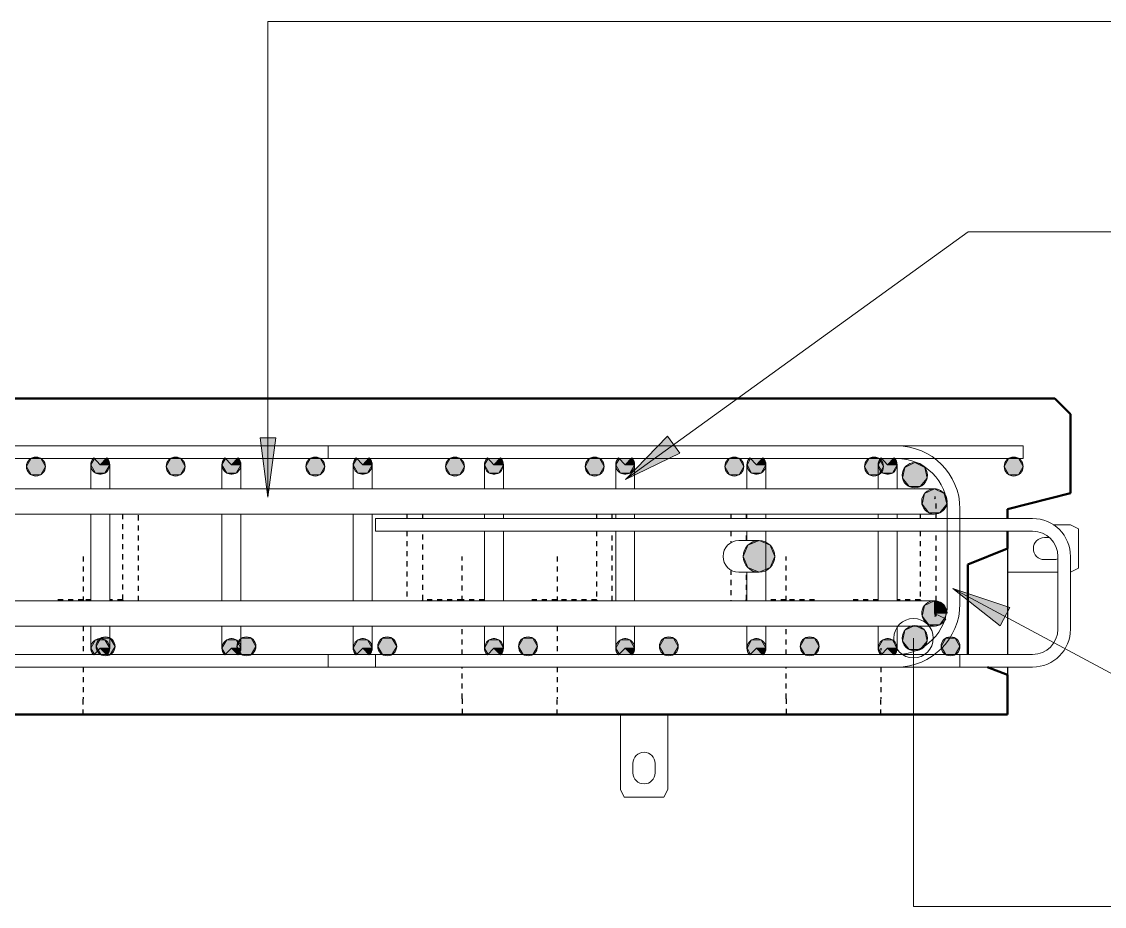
# Model space of a CAD drawing. Header units: millimetres. Extents: x -22025 to -1429, y -2879 to 29261.
# Drawn here: x -9381 to -8695, y 2390 to 2950 of the extents above; entities that cross this region are included whole.
import ezdxf

# ---------------------------------------------------------------- set-up
doc = ezdxf.new("R2010")
doc.units = ezdxf.units.MM
doc.linetypes.add('Dash', pattern=[6.36, 3.18, -3.18])
for name, color, linetype, lineweight in [('A-GENM', 13, 'Continuous', 18), ('A-WALL', 113, 'Continuous', 25), ('A-WALL-HDLN', 110, 'Dash', 25), ('S-RBAR', 171, 'Continuous', 18), ('S-RBAR-IDEN', 171, 'Continuous', 9)]:
    doc.layers.add(name, color=color, linetype=linetype, lineweight=lineweight)

# ---------------------------------------------------------------- blocks, each defined once
blk = doc.blocks.new('RR spread anchor face based - RR-SA-1_4-160-2134593-Elevation Top Copy 3')
at = {"layer": 'A-GENM'}
for p, q in [((-19219.57, 2511.2), (-19219.57, 2463.78)), ((-19189.57, 2463.78), (-19189.57, 2511.2)), ((-19211.57, 2474.28), (-19211.57, 2480.28)), ((-19197.57, 2480.28), (-19197.57, 2474.28)), ((-19219.57, 2463.78), (-19217.07, 2458.78)), ((-19192.07, 2458.78), (-19189.57, 2463.78)), ((-19217.07, 2458.78), (-19192.07, 2458.78))]:
    blk.add_line(p, q, dxfattribs=at)
for centre, start, end in [((-19204.57, 2480.28), 0, 180), ((-19204.57, 2474.28), 180, 0)]:
    blk.add_arc(centre, 7, start, end, dxfattribs=at)
blk = doc.blocks.new('RR spread anchor face based - RR-SA-2_5-200-1726821-Elevation Top Copy 3')
at = {"layer": 'A-GENM'}
for p, q in [((-18934.57, 2631.2), (-18945.55, 2631.2)), ((-18929.57, 2628.7), (-18934.57, 2631.2)), ((-18929.57, 2603.7), (-18929.57, 2628.7)), ((-18951.07, 2623.2), (-18948.15, 2623.2)), ((-18945.07, 2609.2), (-18951.07, 2609.2)), ((-18974.57, 2601.2), (-18942.57, 2601.2)), ((-18934.57, 2601.2), (-18929.57, 2603.7))]:
    blk.add_line(p, q, dxfattribs=at)
for centre, start, end in [((-18951.07, 2616.2), 90, 270), ((-18945.07, 2616.2), 270, 291.11515)]:
    blk.add_arc(centre, 7, start, end, dxfattribs=at)

msp = doc.modelspace()

# ---------------------------------------------------------------- hatches: boundary and pattern name
at = {"layer": 'S-RBAR'}
h = msp.add_hatch(color=256, dxfattribs=at)
edge = h.paths.add_edge_path()
edge.add_arc((-9371.48, 2668.1), 6, 0, 360)
h = msp.add_hatch(color=256, dxfattribs=at)
edge = h.paths.add_edge_path()
edge.add_arc((-9330.78, 2669.2), 6, 133.81198, 360)
edge.add_line((-9324.78, 2669.2), (-9330.78, 2669.2))
edge.add_line((-9330.78, 2669.2), (-9334.93, 2673.53))
h = msp.add_hatch(color=256, dxfattribs=at)
edge = h.paths.add_edge_path()
edge.add_arc((-9330.78, 2669.2), 6, 0, 46.18802)
edge.add_line((-9326.62, 2673.53), (-9330.78, 2669.2))
edge.add_line((-9330.78, 2669.2), (-9324.78, 2669.2))
h = msp.add_hatch(color=256, dxfattribs=at)
edge = h.paths.add_edge_path()
edge.add_arc((-9283.05, 2668.1), 6, 0, 360)
h = msp.add_hatch(color=256, dxfattribs=at)
edge = h.paths.add_edge_path()
edge.add_arc((-9247.69, 2669.2), 6, 133.81198, 360)
edge.add_line((-9241.69, 2669.2), (-9247.69, 2669.2))
edge.add_line((-9247.69, 2669.2), (-9251.85, 2673.53))
h = msp.add_hatch(color=256, dxfattribs=at)
edge = h.paths.add_edge_path()
edge.add_arc((-9247.69, 2669.2), 6, 0, 46.18802)
edge.add_line((-9243.54, 2673.53), (-9247.69, 2669.2))
edge.add_line((-9247.69, 2669.2), (-9241.69, 2669.2))
h = msp.add_hatch(color=256, dxfattribs=at)
edge = h.paths.add_edge_path()
edge.add_arc((-9194.62, 2668.1), 6, 0, 360)
h = msp.add_hatch(color=256, dxfattribs=at)
edge = h.paths.add_edge_path()
edge.add_arc((-9164.61, 2669.2), 6, 133.81198, 360)
edge.add_line((-9158.61, 2669.2), (-9164.61, 2669.2))
edge.add_line((-9164.61, 2669.2), (-9168.76, 2673.53))
h = msp.add_hatch(color=256, dxfattribs=at)
edge = h.paths.add_edge_path()
edge.add_arc((-9164.61, 2669.2), 6, 0, 46.18802)
edge.add_line((-9160.45, 2673.53), (-9164.61, 2669.2))
edge.add_line((-9164.61, 2669.2), (-9158.61, 2669.2))
h = msp.add_hatch(color=256, dxfattribs=at)
edge = h.paths.add_edge_path()
edge.add_arc((-9106.2, 2668.1), 6, 0, 360)
h = msp.add_hatch(color=256, dxfattribs=at)
edge = h.paths.add_edge_path()
edge.add_arc((-9081.52, 2669.2), 6, 133.81198, 360)
edge.add_line((-9075.52, 2669.2), (-9081.52, 2669.2))
edge.add_line((-9081.52, 2669.2), (-9085.67, 2673.53))
h = msp.add_hatch(color=256, dxfattribs=at)
edge = h.paths.add_edge_path()
edge.add_arc((-9081.52, 2669.2), 6, 0, 46.18802)
edge.add_line((-9077.37, 2673.53), (-9081.52, 2669.2))
edge.add_line((-9081.52, 2669.2), (-9075.52, 2669.2))
h = msp.add_hatch(color=256, dxfattribs=at)
edge = h.paths.add_edge_path()
edge.add_arc((-9017.77, 2668.1), 6, 0, 360)
h = msp.add_hatch(color=256, dxfattribs=at)
edge = h.paths.add_edge_path()
edge.add_arc((-8998.44, 2669.2), 6, 133.81198, 360)
edge.add_line((-8992.44, 2669.2), (-8998.44, 2669.2))
edge.add_line((-8998.44, 2669.2), (-9002.59, 2673.53))
h = msp.add_hatch(color=256, dxfattribs=at)
edge = h.paths.add_edge_path()
edge.add_arc((-8998.44, 2669.2), 6, 0, 46.18802)
edge.add_line((-8994.28, 2673.53), (-8998.44, 2669.2))
edge.add_line((-8998.44, 2669.2), (-8992.44, 2669.2))
h = msp.add_hatch(color=256, dxfattribs=at)
edge = h.paths.add_edge_path()
edge.add_arc((-8929.34, 2668.1), 6, 0, 360)
h = msp.add_hatch(color=256, dxfattribs=at)
edge = h.paths.add_edge_path()
edge.add_arc((-8915.35, 2669.2), 6, 133.81198, 360)
edge.add_line((-8909.35, 2669.2), (-8915.35, 2669.2))
edge.add_line((-8915.35, 2669.2), (-8919.5, 2673.53))
h = msp.add_hatch(color=256, dxfattribs=at)
edge = h.paths.add_edge_path()
edge.add_arc((-8915.35, 2669.2), 6, 0, 46.18802)
edge.add_line((-8911.2, 2673.53), (-8915.35, 2669.2))
edge.add_line((-8915.35, 2669.2), (-8909.35, 2669.2))
h = msp.add_hatch(color=256, dxfattribs=at)
edge = h.paths.add_edge_path()
edge.add_arc((-8840.91, 2668.1), 6, 0, 360)
h = msp.add_hatch(color=256, dxfattribs=at)
edge = h.paths.add_edge_path()
edge.add_arc((-8832.27, 2669.2), 6, 133.81198, 360)
edge.add_line((-8826.27, 2669.2), (-8832.27, 2669.2))
edge.add_line((-8832.27, 2669.2), (-8836.42, 2673.53))
h = msp.add_hatch(color=256, dxfattribs=at)
edge = h.paths.add_edge_path()
edge.add_arc((-8832.27, 2669.2), 6, 0, 46.18802)
edge.add_line((-8828.11, 2673.53), (-8832.27, 2669.2))
edge.add_line((-8832.27, 2669.2), (-8826.27, 2669.2))
h = msp.add_hatch(color=256, dxfattribs=at)
edge = h.paths.add_edge_path()
edge.add_arc((-8752.48, 2668.1), 6, 0, 360)
for points in [[(-9374.48, 2662.9), (-9368.48, 2662.9), (-9365.48, 2668.1), (-9368.48, 2673.29), (-9374.48, 2673.29), (-9377.48, 2668.1)], [(-9327.78, 2664), (-9324.78, 2669.2), (-9327.09, 2673.2), (-9334.47, 2673.2), (-9336.78, 2669.2), (-9333.78, 2664)], [(-9280.05, 2662.9), (-9277.05, 2668.1), (-9280.05, 2673.29), (-9286.05, 2673.29), (-9289.05, 2668.1), (-9286.05, 2662.9)], [(-9244.69, 2664), (-9241.69, 2669.2), (-9244, 2673.2), (-9251.38, 2673.2), (-9253.69, 2669.2), (-9250.69, 2664)], [(-9197.62, 2662.9), (-9191.62, 2662.9), (-9188.62, 2668.1), (-9191.62, 2673.29), (-9197.62, 2673.29), (-9200.62, 2668.1)], [(-9161.61, 2664), (-9158.61, 2669.2), (-9160.92, 2673.2), (-9168.3, 2673.2), (-9170.61, 2669.2), (-9167.61, 2664)], [(-9109.2, 2662.9), (-9103.2, 2662.9), (-9100.2, 2668.1), (-9103.2, 2673.29), (-9109.2, 2673.29), (-9112.2, 2668.1)], [(-9078.52, 2664), (-9075.52, 2669.2), (-9077.83, 2673.2), (-9085.21, 2673.2), (-9087.52, 2669.2), (-9084.52, 2664)], [(-9014.77, 2662.9), (-9011.77, 2668.1), (-9014.77, 2673.29), (-9020.77, 2673.29), (-9023.7, 2667.98), (-9020.77, 2662.9)], [(-8995.44, 2664), (-8992.44, 2669.2), (-8994.75, 2673.2), (-9002.13, 2673.2), (-9004.44, 2669.2), (-9001.44, 2664)], [(-8932.34, 2662.9), (-8926.34, 2662.9), (-8923.34, 2668.1), (-8926.34, 2673.29), (-8932.34, 2673.29), (-8935.34, 2668.1)], [(-8912.35, 2664), (-8909.35, 2669.2), (-8911.66, 2673.2), (-8919.04, 2673.2), (-8921.29, 2669.09), (-8918.35, 2664)], [(-8843.91, 2662.9), (-8837.91, 2662.9), (-8834.91, 2668.1), (-8837.91, 2673.29), (-8843.91, 2673.29), (-8846.91, 2668.1)], [(-8829.27, 2664), (-8826.27, 2669.2), (-8828.58, 2673.2), (-8835.96, 2673.2), (-8838.27, 2669.2), (-8835.27, 2664)], [(-8811.6, 2655.36), (-8807.27, 2660.79), (-8808.82, 2667.56), (-8815.07, 2670.57), (-8821.33, 2667.56), (-8822.87, 2660.79), (-8818.54, 2655.36)], [(-8755.48, 2662.9), (-8749.48, 2662.9), (-8746.48, 2668.1), (-8749.48, 2673.29), (-8755.48, 2673.29), (-8758.48, 2668.1)], [(-8799.21, 2638.78), (-8794.88, 2644.2), (-8796.43, 2650.97), (-8802.68, 2653.98), (-8808.94, 2650.97), (-8810.48, 2644.2), (-8806.15, 2638.78)], [(-8913.69, 2601.2), (-8906.62, 2604.13), (-8903.69, 2611.2), (-8906.62, 2618.27), (-8913.69, 2621.2), (-8920.76, 2618.27), (-8923.69, 2611.2), (-8920.76, 2604.13)], [(-8806.15, 2567.96), (-8799.21, 2567.96), (-8795.57, 2572.91), (-8795.28, 2575.14), (-8796.43, 2580.16), (-8802.68, 2583.17), (-8808.94, 2580.16), (-8810.48, 2573.39)], [(-8811.6, 2552.25), (-8807.27, 2557.68), (-8808.82, 2564.45), (-8815.07, 2567.46), (-8821.33, 2564.45), (-8822.87, 2557.68), (-8818.54, 2552.25)], [(-9327.09, 2549.2), (-9324.78, 2553.2), (-9327.78, 2558.39), (-9333.78, 2558.39), (-9336.78, 2553.2), (-9334.47, 2549.2), (-9330.94, 2549.2)], [(-9324.4, 2549.1), (-9321.4, 2554.3), (-9324.4, 2559.49), (-9330.4, 2559.49), (-9333.4, 2554.3), (-9330.4, 2549.1)], [(-9244, 2549.2), (-9241.69, 2553.2), (-9244.69, 2558.39), (-9250.69, 2558.39), (-9253.69, 2553.2), (-9251.38, 2549.2)], [(-9235.25, 2549.1), (-9232.25, 2554.3), (-9235.25, 2559.49), (-9241.25, 2559.49), (-9244.25, 2554.3), (-9241.25, 2549.1)], [(-9160.92, 2549.2), (-9158.61, 2553.2), (-9161.61, 2558.39), (-9167.61, 2558.39), (-9170.61, 2553.2), (-9168.3, 2549.2)], [(-9146.1, 2549.1), (-9143.1, 2554.3), (-9146.1, 2559.49), (-9152.1, 2559.49), (-9155.1, 2554.3), (-9152.1, 2549.1)], [(-9077.83, 2549.2), (-9075.52, 2553.2), (-9078.52, 2558.39), (-9084.52, 2558.39), (-9087.52, 2553.2), (-9085.21, 2549.2)], [(-9056.94, 2549.1), (-9053.94, 2554.3), (-9056.94, 2559.49), (-9062.94, 2559.49), (-9065.94, 2554.3), (-9062.94, 2549.1)], [(-8994.75, 2549.2), (-8992.44, 2553.2), (-8995.44, 2558.39), (-9001.44, 2558.39), (-9004.44, 2553.2), (-9002.13, 2549.2)], [(-8967.79, 2549.1), (-8964.79, 2554.3), (-8967.79, 2559.49), (-8973.79, 2559.49), (-8976.79, 2554.3), (-8973.79, 2549.1), (-8972.49, 2549.1)], [(-8911.66, 2549.2), (-8909.35, 2553.2), (-8912.35, 2558.39), (-8918.35, 2558.39), (-8921.29, 2553.09), (-8919.04, 2549.2)], [(-8878.64, 2549.1), (-8875.64, 2554.3), (-8878.64, 2559.49), (-8884.64, 2559.49), (-8887.64, 2554.3), (-8884.64, 2549.1)], [(-8828.58, 2549.2), (-8826.27, 2553.2), (-8829.27, 2558.39), (-8835.27, 2558.39), (-8838.27, 2553.2), (-8835.96, 2549.2), (-8831.68, 2549.2)], [(-8789.48, 2549.1), (-8786.48, 2554.3), (-8789.48, 2559.49), (-8795.48, 2559.49), (-8798.48, 2554.3), (-8795.48, 2549.1)]]:
    msp.add_hatch(color=256, dxfattribs=at).paths.add_polyline_path(points)
h = msp.add_hatch(color=256, dxfattribs=at)
edge = h.paths.add_edge_path()
edge.add_arc((-8815.07, 2662.57), 8, 0, 360)
h = msp.add_hatch(color=256, dxfattribs=at)
edge = h.paths.add_edge_path()
edge.add_arc((-8802.68, 2645.98), 8, 0, 360)
h = msp.add_hatch(color=256, dxfattribs=at)
edge = h.paths.add_edge_path()
edge.add_arc((-8913.69, 2611.2), 10, 0, 360)
h = msp.add_hatch(color=256, dxfattribs=at)
edge = h.paths.add_edge_path()
edge.add_arc((-8802.68, 2575.17), 8, 90, 334.9788)
edge.add_line((-8795.43, 2571.79), (-8802.68, 2575.17))
edge.add_line((-8802.68, 2575.17), (-8802.68, 2583.17))
h = msp.add_hatch(color=256, dxfattribs=at)
edge = h.paths.add_edge_path()
edge.add_arc((-8802.68, 2575.17), 8, 0.38575, 90)
edge.add_line((-8802.68, 2583.17), (-8802.68, 2575.17))
edge.add_line((-8802.68, 2575.17), (-8794.68, 2575.23))
h = msp.add_hatch(color=256, dxfattribs=at)
edge = h.paths.add_edge_path()
edge.add_arc((-8815.07, 2559.46), 8, 0, 360)
h = msp.add_hatch(color=256, dxfattribs=at)
edge = h.paths.add_edge_path()
edge.add_arc((-9330.78, 2553.2), 6, 0, 226.18802)
edge.add_line((-9334.93, 2548.87), (-9330.78, 2553.2))
edge.add_line((-9330.78, 2553.2), (-9324.78, 2553.2))
h = msp.add_hatch(color=256, dxfattribs=at)
edge = h.paths.add_edge_path()
edge.add_arc((-9327.4, 2554.3), 6, 0, 360)
h = msp.add_hatch(color=256, dxfattribs=at)
edge = h.paths.add_edge_path()
edge.add_arc((-9247.69, 2553.2), 6, 0, 226.18802)
edge.add_line((-9251.85, 2548.87), (-9247.69, 2553.2))
edge.add_line((-9247.69, 2553.2), (-9241.69, 2553.2))
h = msp.add_hatch(color=256, dxfattribs=at)
edge = h.paths.add_edge_path()
edge.add_arc((-9238.25, 2554.3), 6, 0, 360)
h = msp.add_hatch(color=256, dxfattribs=at)
edge = h.paths.add_edge_path()
edge.add_arc((-9164.61, 2553.2), 6, 0, 226.18802)
edge.add_line((-9168.76, 2548.87), (-9164.61, 2553.2))
edge.add_line((-9164.61, 2553.2), (-9158.61, 2553.2))
h = msp.add_hatch(color=256, dxfattribs=at)
edge = h.paths.add_edge_path()
edge.add_arc((-9149.1, 2554.3), 6, 0, 360)
h = msp.add_hatch(color=256, dxfattribs=at)
edge = h.paths.add_edge_path()
edge.add_arc((-9081.52, 2553.2), 6, 0, 226.18802)
edge.add_line((-9085.67, 2548.87), (-9081.52, 2553.2))
edge.add_line((-9081.52, 2553.2), (-9075.52, 2553.2))
h = msp.add_hatch(color=256, dxfattribs=at)
edge = h.paths.add_edge_path()
edge.add_arc((-9059.94, 2554.3), 6, 0, 360)
h = msp.add_hatch(color=256, dxfattribs=at)
edge = h.paths.add_edge_path()
edge.add_arc((-8998.44, 2553.2), 6, 0, 226.18802)
edge.add_line((-9002.59, 2548.87), (-8998.44, 2553.2))
edge.add_line((-8998.44, 2553.2), (-8992.44, 2553.2))
h = msp.add_hatch(color=256, dxfattribs=at)
edge = h.paths.add_edge_path()
edge.add_arc((-8970.79, 2554.3), 6, 0, 360)
h = msp.add_hatch(color=256, dxfattribs=at)
edge = h.paths.add_edge_path()
edge.add_arc((-8915.35, 2553.2), 6, 0, 226.18802)
edge.add_line((-8919.5, 2548.87), (-8915.35, 2553.2))
edge.add_line((-8915.35, 2553.2), (-8909.35, 2553.2))
h = msp.add_hatch(color=256, dxfattribs=at)
edge = h.paths.add_edge_path()
edge.add_arc((-8881.64, 2554.3), 6, 0, 360)
h = msp.add_hatch(color=256, dxfattribs=at)
edge = h.paths.add_edge_path()
edge.add_arc((-8832.27, 2553.2), 6, 0, 226.18802)
edge.add_line((-8836.42, 2548.87), (-8832.27, 2553.2))
edge.add_line((-8832.27, 2553.2), (-8826.27, 2553.2))
h = msp.add_hatch(color=256, dxfattribs=at)
edge = h.paths.add_edge_path()
edge.add_arc((-8792.48, 2554.3), 6, 0, 360)
h = msp.add_hatch(color=256, dxfattribs=at)
edge = h.paths.add_edge_path()
edge.add_arc((-9330.78, 2553.2), 6, 313.81198, 360)
edge.add_line((-9324.78, 2553.2), (-9330.78, 2553.2))
edge.add_line((-9330.78, 2553.2), (-9326.62, 2548.87))
h = msp.add_hatch(color=256, dxfattribs=at)
edge = h.paths.add_edge_path()
edge.add_arc((-9247.69, 2553.2), 6, 313.81198, 360)
edge.add_line((-9241.69, 2553.2), (-9247.69, 2553.2))
edge.add_line((-9247.69, 2553.2), (-9243.54, 2548.87))
h = msp.add_hatch(color=256, dxfattribs=at)
edge = h.paths.add_edge_path()
edge.add_arc((-9164.61, 2553.2), 6, 313.81198, 360)
edge.add_line((-9158.61, 2553.2), (-9164.61, 2553.2))
edge.add_line((-9164.61, 2553.2), (-9160.45, 2548.87))
h = msp.add_hatch(color=256, dxfattribs=at)
edge = h.paths.add_edge_path()
edge.add_arc((-9081.52, 2553.2), 6, 313.81198, 360)
edge.add_line((-9075.52, 2553.2), (-9081.52, 2553.2))
edge.add_line((-9081.52, 2553.2), (-9077.37, 2548.87))
h = msp.add_hatch(color=256, dxfattribs=at)
edge = h.paths.add_edge_path()
edge.add_arc((-8998.44, 2553.2), 6, 313.81198, 360)
edge.add_line((-8992.44, 2553.2), (-8998.44, 2553.2))
edge.add_line((-8998.44, 2553.2), (-8994.28, 2548.87))
h = msp.add_hatch(color=256, dxfattribs=at)
edge = h.paths.add_edge_path()
edge.add_arc((-8915.35, 2553.2), 6, 313.81198, 360)
edge.add_line((-8909.35, 2553.2), (-8915.35, 2553.2))
edge.add_line((-8915.35, 2553.2), (-8911.2, 2548.87))
h = msp.add_hatch(color=256, dxfattribs=at)
edge = h.paths.add_edge_path()
edge.add_arc((-8832.27, 2553.2), 6, 313.81198, 360)
edge.add_line((-8826.27, 2553.2), (-8832.27, 2553.2))
edge.add_line((-8832.27, 2553.2), (-8828.11, 2548.87))
at = {"layer": 'S-RBAR-IDEN'}
for points in [[(-8998.15, 2659.89), (-8963.88, 2676.49), (-8971.63, 2687.21)], [(-9224.6, 2648.69), (-9219.66, 2686.19), (-9229.54, 2686.19)], [(-8791.04, 2590.84), (-8761.11, 2567.29), (-8754.87, 2578.95)]]:
    msp.add_hatch(color=256, dxfattribs=at).paths.add_polyline_path(points)

# ---------------------------------------------------------------- linework, layer by layer
at = {"layer": 'A-WALL', "lineweight": 50}
for p, q in [((-8726.48, 2711.2), (-10016.48, 2711.2)), ((-8716.48, 2701.19), (-8726.48, 2711.2)), ((-8716.48, 2651.2), (-8716.48, 2701.19)), ((-8756.48, 2641.2), (-8716.48, 2651.2)), ((-8756.48, 2635.2), (-8756.48, 2641.2)), ((-8756.48, 2616.2), (-8756.48, 2627.2)), ((-8781.48, 2606.2), (-8756.48, 2616.2)), ((-8781.48, 2549.2), (-8781.48, 2606.2)), ((-8756.48, 2536.2), (-8768.98, 2541.2)), ((-8756.48, 2511.2), (-8756.48, 2536.2)), ((-9986.48, 2511.2), (-8756.48, 2511.2))]:
    msp.add_line(p, q, dxfattribs=at)
at = {"layer": 'A-WALL'}
for p, q in [((-8756.48, 2616.14), (-8756.48, 2549.2)), ((-8756.48, 2541.2), (-8756.48, 2536.25))]:
    msp.add_line(p, q, dxfattribs=at)
at = {"layer": 'A-WALL-HDLN'}
for p, q in [((-8801.99, 2648.7), (-8802.68, 2648.7)), ((-8802.68, 2647.6), (-8801.94, 2648.34)), ((-8801.59, 2635.2), (-8801.59, 2645.66)), ((-9316.59, 2637.98), (-9316.59, 2583.7)), ((-9306.59, 2583.17), (-9306.59, 2637.98)), ((-9136.59, 2637.98), (-9136.59, 2635.2)), ((-9126.59, 2635.2), (-9126.59, 2637.98)), ((-9016.59, 2637.98), (-9016.59, 2635.2)), ((-9006.59, 2635.2), (-9006.59, 2637.98)), ((-8931.59, 2637.98), (-8931.59, 2635.2)), ((-8921.59, 2635.2), (-8921.59, 2637.98)), ((-8811.59, 2637.98), (-8811.59, 2635.2)), ((-9136.59, 2627.2), (-9136.59, 2583.17)), ((-9126.59, 2583.7), (-9126.59, 2627.2)), ((-9016.59, 2627.2), (-9016.59, 2583.7)), ((-9006.59, 2583.17), (-9006.59, 2627.2)), ((-8931.59, 2627.2), (-8931.59, 2619.72)), ((-8921.59, 2621.2), (-8921.59, 2627.2)), ((-8811.59, 2627.2), (-8811.59, 2583.7)), ((-8801.59, 2583.03), (-8801.59, 2627.2)), ((-8931.59, 2602.67), (-8931.59, 2583.17)), ((-8921.59, 2583.7), (-8921.59, 2601.2)), ((-9341.63, 2583.7), (-9359.6, 2583.7)), ((-9336.78, 2583.7), (-9341.54, 2583.7)), ((-9316.59, 2583.7), (-9324.78, 2583.7)), ((-9316.59, 2583.7), (-9316.06, 2583.17)), ((-9127.11, 2583.17), (-9126.59, 2583.7)), ((-9101.63, 2583.7), (-9126.59, 2583.7)), ((-9087.71, 2583.7), (-9101.54, 2583.7)), ((-9041.63, 2583.7), (-9059.6, 2583.7)), ((-9016.59, 2583.7), (-9041.54, 2583.7)), ((-9016.59, 2583.7), (-9016.06, 2583.17)), ((-8922.11, 2583.17), (-8921.59, 2583.7)), ((-8896.63, 2583.7), (-8909.35, 2583.7)), ((-8878.58, 2583.7), (-8896.54, 2583.7)), ((-8838.27, 2583.7), (-8854.6, 2583.7)), ((-8811.59, 2583.7), (-8826.27, 2583.7)), ((-8811.59, 2583.7), (-8811.06, 2583.17)), ((-8802.68, 2574.79), (-8801.59, 2573.7)), ((-8802.68, 2573.7), (-8801.59, 2573.7)), ((-8801.59, 2573.7), (-8801.59, 2574.85)), ((-8836.59, 2553.2), (-8836.59, 2551.84)), ((-9341.59, 2511.25), (-9341.59, 2521.2)), ((-9101.59, 2521.2), (-9101.59, 2511.2)), ((-9041.59, 2511.2), (-9041.59, 2521.2)), ((-8896.59, 2521.2), (-8896.59, 2511.2)), ((-8836.59, 2511.2), (-8836.59, 2521.2))]:
    msp.add_line(p, q, dxfattribs=at)
at = {"layer": 'A-WALL-HDLN', "flags": 128}
for points in [[(-9341.59, 2611.2), (-9341.59, 2611.12), (-9341.59, 2610.91), (-9341.59, 2610.55), (-9341.59, 2610.05), (-9341.59, 2609.4), (-9341.59, 2608.62), (-9341.59, 2607.69), (-9341.59, 2606.63), (-9341.59, 2605.43), (-9341.59, 2604.09), (-9341.59, 2602.62), (-9341.59, 2601.03), (-9341.59, 2599.3), (-9341.59, 2597.45), (-9341.59, 2595.48), (-9341.59, 2593.38), (-9341.59, 2591.18), (-9341.59, 2588.86), (-9341.59, 2586.43), (-9341.59, 2583.9), (-9341.59, 2583.17)], [(-9101.59, 2583.2), (-9101.59, 2585.76), (-9101.59, 2588.21), (-9101.59, 2590.56), (-9101.59, 2592.8), (-9101.59, 2594.92), (-9101.59, 2596.93), (-9101.59, 2598.81), (-9101.59, 2600.57), (-9101.59, 2602.21), (-9101.59, 2603.71), (-9101.59, 2605.08), (-9101.59, 2606.32), (-9101.59, 2607.42), (-9101.59, 2608.38), (-9101.59, 2609.2), (-9101.59, 2609.89), (-9101.59, 2610.43), (-9101.59, 2610.83), (-9101.59, 2611.08), (-9101.59, 2611.19), (-9101.59, 2611.2)], [(-9041.59, 2611.2), (-9041.59, 2611.12), (-9041.59, 2610.91), (-9041.59, 2610.55), (-9041.59, 2610.05), (-9041.59, 2609.4), (-9041.59, 2608.62), (-9041.59, 2607.69), (-9041.59, 2606.63), (-9041.59, 2605.43), (-9041.59, 2604.09), (-9041.59, 2602.62), (-9041.59, 2601.03), (-9041.59, 2599.3), (-9041.59, 2597.45), (-9041.59, 2595.48), (-9041.59, 2593.38), (-9041.59, 2591.18), (-9041.59, 2588.86), (-9041.59, 2586.43), (-9041.59, 2583.9), (-9041.59, 2583.17)], [(-8896.59, 2583.2), (-8896.59, 2585.76), (-8896.59, 2588.21), (-8896.59, 2590.56), (-8896.59, 2592.8), (-8896.59, 2594.92), (-8896.59, 2596.93), (-8896.59, 2598.81), (-8896.59, 2600.57), (-8896.59, 2602.21), (-8896.59, 2603.71), (-8896.59, 2605.08), (-8896.59, 2606.32), (-8896.59, 2607.42), (-8896.59, 2608.38), (-8896.59, 2609.2), (-8896.59, 2609.89), (-8896.59, 2610.43), (-8896.59, 2610.83), (-8896.59, 2611.08), (-8896.59, 2611.19), (-8896.59, 2611.2)], [(-9341.59, 2567.17), (-9341.59, 2566.76), (-9341.59, 2563.62), (-9341.59, 2560.41), (-9341.59, 2557.14), (-9341.59, 2553.81), (-9341.59, 2550.43), (-9341.59, 2549.2)], [(-9101.59, 2549.2), (-9101.59, 2549.51), (-9101.59, 2552.9), (-9101.59, 2556.24), (-9101.59, 2559.53), (-9101.59, 2562.76), (-9101.59, 2565.92), (-9101.59, 2567.17)], [(-9041.59, 2567.17), (-9041.59, 2566.76), (-9041.59, 2563.62), (-9041.59, 2560.41), (-9041.59, 2557.14), (-9041.59, 2553.81), (-9041.59, 2550.43), (-9041.59, 2549.2)], [(-8896.59, 2549.2), (-8896.59, 2549.51), (-8896.59, 2552.9), (-8896.59, 2556.24), (-8896.59, 2559.53), (-8896.59, 2562.76), (-8896.59, 2565.92), (-8896.59, 2567.17)], [(-9341.59, 2541.2), (-9341.59, 2540.03), (-9341.59, 2536.49), (-9341.59, 2532.93), (-9341.59, 2529.36), (-9341.59, 2525.77), (-9341.59, 2522.17), (-9341.59, 2521.2)], [(-9101.59, 2521.2), (-9101.59, 2524.8), (-9101.59, 2528.39), (-9101.59, 2531.97), (-9101.59, 2535.53), (-9101.59, 2539.08), (-9101.59, 2541.2)], [(-9041.59, 2541.2), (-9041.59, 2540.03), (-9041.59, 2536.49), (-9041.59, 2532.93), (-9041.59, 2529.36), (-9041.59, 2525.77), (-9041.59, 2522.17), (-9041.59, 2521.2)], [(-8896.59, 2521.2), (-8896.59, 2524.8), (-8896.59, 2528.39), (-8896.59, 2531.97), (-8896.59, 2535.53), (-8896.59, 2539.08), (-8896.59, 2541.2)], [(-8836.59, 2541.2), (-8836.59, 2540.03), (-8836.59, 2536.49), (-8836.59, 2532.93), (-8836.59, 2529.36), (-8836.59, 2525.77), (-8836.59, 2522.17), (-8836.59, 2521.2)]]:
    msp.add_lwpolyline(points, dxfattribs=at)
at = {"layer": 'S-RBAR'}
for p, q in [((-8746.48, 2681.2), (-9996.48, 2681.2)), ((-8826.48, 2681.2), (-9186.48, 2681.2)), ((-9186.48, 2681.2), (-9186.48, 2673.2)), ((-8746.48, 2681.2), (-8746.48, 2673.2)), ((-9330.78, 2669.2), (-9334.93, 2673.53)), ((-9326.62, 2673.53), (-9330.78, 2669.2)), ((-9247.69, 2669.2), (-9251.85, 2673.53)), ((-9243.54, 2673.53), (-9247.69, 2669.2)), ((-9164.61, 2669.2), (-9168.76, 2673.53)), ((-9160.45, 2673.53), (-9164.61, 2669.2)), ((-9081.52, 2669.2), (-9085.67, 2673.53)), ((-9077.37, 2673.53), (-9081.52, 2669.2)), ((-8998.44, 2669.2), (-9002.59, 2673.53)), ((-8994.28, 2673.53), (-8998.44, 2669.2)), ((-8915.35, 2669.2), (-8919.5, 2673.53)), ((-8911.2, 2673.53), (-8915.35, 2669.2)), ((-8832.27, 2669.2), (-8836.42, 2673.53)), ((-8828.11, 2673.53), (-8832.27, 2669.2)), ((-8746.48, 2673.2), (-9996.48, 2673.2)), ((-9374.48, 2673.29), (-9377.48, 2668.1)), ((-9377.48, 2668.1), (-9374.48, 2662.9)), ((-9368.48, 2673.29), (-9374.48, 2673.29)), ((-9365.48, 2668.1), (-9368.48, 2673.29)), ((-9368.48, 2662.9), (-9365.48, 2668.1)), ((-9334.47, 2673.2), (-9336.78, 2669.2)), ((-9336.78, 2654.2), (-9336.78, 2669.2)), ((-9336.78, 2669.2), (-9333.78, 2664)), ((-9327.09, 2673.2), (-9334.47, 2673.2)), ((-9330.78, 2669.2), (-9324.78, 2669.2)), ((-9324.78, 2669.2), (-9330.78, 2669.2)), ((-9327.78, 2664), (-9324.78, 2669.2)), ((-9324.78, 2669.2), (-9327.09, 2673.2)), ((-9324.78, 2654.2), (-9324.78, 2669.2)), ((-9286.05, 2673.29), (-9289.05, 2668.1)), ((-9289.05, 2668.1), (-9286.05, 2662.9)), ((-9280.05, 2673.29), (-9286.05, 2673.29)), ((-9277.05, 2668.1), (-9280.05, 2673.29)), ((-9280.05, 2662.9), (-9277.05, 2668.1)), ((-9251.38, 2673.2), (-9253.69, 2669.2)), ((-9253.69, 2654.2), (-9253.69, 2669.2)), ((-9253.69, 2669.2), (-9250.69, 2664)), ((-9244, 2673.2), (-9251.38, 2673.2)), ((-9247.69, 2669.2), (-9241.69, 2669.2)), ((-9241.69, 2669.2), (-9247.69, 2669.2)), ((-9244.69, 2664), (-9241.69, 2669.2)), ((-9241.69, 2669.2), (-9244, 2673.2)), ((-9241.69, 2654.2), (-9241.69, 2669.2)), ((-9197.62, 2673.29), (-9200.62, 2668.1)), ((-9200.62, 2668.1), (-9197.62, 2662.9)), ((-9191.62, 2673.29), (-9197.62, 2673.29)), ((-9188.62, 2668.1), (-9191.62, 2673.29)), ((-9191.62, 2662.9), (-9188.62, 2668.1)), ((-8826.48, 2673.2), (-9186.48, 2673.2)), ((-9168.3, 2673.2), (-9170.61, 2669.2)), ((-9170.61, 2654.2), (-9170.61, 2669.2)), ((-9170.61, 2669.2), (-9167.61, 2664)), ((-9160.92, 2673.2), (-9168.3, 2673.2)), ((-9164.61, 2669.2), (-9158.61, 2669.2)), ((-9158.61, 2669.2), (-9164.61, 2669.2)), ((-9161.61, 2664), (-9158.61, 2669.2)), ((-9158.61, 2669.2), (-9160.92, 2673.2)), ((-9158.61, 2654.2), (-9158.61, 2669.2)), ((-9109.2, 2673.29), (-9112.2, 2668.1)), ((-9112.2, 2668.1), (-9109.2, 2662.9)), ((-9103.2, 2673.29), (-9109.2, 2673.29)), ((-9100.2, 2668.1), (-9103.2, 2673.29)), ((-9103.2, 2662.9), (-9100.2, 2668.1)), ((-9085.21, 2673.2), (-9087.52, 2669.2)), ((-9087.52, 2654.2), (-9087.52, 2669.2)), ((-9087.52, 2669.2), (-9084.52, 2664)), ((-9077.83, 2673.2), (-9085.21, 2673.2)), ((-9081.52, 2669.2), (-9075.52, 2669.2)), ((-9075.52, 2669.2), (-9081.52, 2669.2)), ((-9078.52, 2664), (-9075.52, 2669.2)), ((-9075.52, 2669.2), (-9077.83, 2673.2)), ((-9075.52, 2654.2), (-9075.52, 2669.2)), ((-9020.77, 2673.29), (-9023.7, 2667.98)), ((-9023.7, 2667.98), (-9020.77, 2662.9)), ((-9014.77, 2673.29), (-9020.77, 2673.29)), ((-9011.77, 2668.1), (-9014.77, 2673.29)), ((-9014.77, 2662.9), (-9011.77, 2668.1)), ((-9002.13, 2673.2), (-9004.44, 2669.2)), ((-9004.44, 2654.2), (-9004.44, 2669.2)), ((-9004.44, 2669.2), (-9001.44, 2664)), ((-8994.75, 2673.2), (-9002.13, 2673.2)), ((-8998.44, 2669.2), (-8992.44, 2669.2)), ((-8992.44, 2669.2), (-8998.44, 2669.2)), ((-8995.44, 2664), (-8992.44, 2669.2)), ((-8992.44, 2669.2), (-8994.75, 2673.2)), ((-8992.44, 2654.2), (-8992.44, 2669.2)), ((-8932.34, 2673.29), (-8935.34, 2668.1)), ((-8935.34, 2668.1), (-8932.34, 2662.9)), ((-8926.34, 2673.29), (-8932.34, 2673.29)), ((-8923.34, 2668.1), (-8926.34, 2673.29)), ((-8926.34, 2662.9), (-8923.34, 2668.1)), ((-8921.35, 2654.2), (-8921.35, 2669.2)), ((-8919.04, 2673.2), (-8921.29, 2669.09)), ((-8921.29, 2669.09), (-8918.35, 2664)), ((-8911.66, 2673.2), (-8919.04, 2673.2)), ((-8915.35, 2669.2), (-8909.35, 2669.2)), ((-8909.35, 2669.2), (-8915.35, 2669.2)), ((-8912.35, 2664), (-8909.35, 2669.2)), ((-8909.35, 2669.2), (-8911.66, 2673.2)), ((-8909.35, 2654.2), (-8909.35, 2669.2)), ((-8843.91, 2673.29), (-8846.91, 2668.1)), ((-8846.91, 2668.1), (-8843.91, 2662.9)), ((-8837.91, 2673.29), (-8843.91, 2673.29)), ((-8835.96, 2673.2), (-8838.27, 2669.2)), ((-8838.27, 2654.2), (-8838.27, 2669.2)), ((-8838.27, 2669.2), (-8835.27, 2664)), ((-8834.91, 2668.1), (-8837.91, 2673.29)), ((-8837.91, 2662.9), (-8834.91, 2668.1)), ((-8828.58, 2673.2), (-8835.96, 2673.2)), ((-8832.27, 2669.2), (-8826.27, 2669.2)), ((-8826.27, 2669.2), (-8832.27, 2669.2)), ((-8829.27, 2664), (-8826.27, 2669.2)), ((-8826.27, 2669.2), (-8828.58, 2673.2)), ((-8826.27, 2654.2), (-8826.27, 2669.2)), ((-8821.33, 2667.56), (-8822.87, 2660.79)), ((-8815.07, 2670.57), (-8821.33, 2667.56)), ((-8808.82, 2667.56), (-8815.07, 2670.57)), ((-8807.27, 2660.79), (-8808.82, 2667.56)), ((-8755.48, 2673.29), (-8758.48, 2668.1)), ((-8758.48, 2668.1), (-8755.48, 2662.9)), ((-8749.48, 2673.29), (-8755.48, 2673.29)), ((-8746.48, 2668.1), (-8749.48, 2673.29)), ((-8749.48, 2662.9), (-8746.48, 2668.1)), ((-9374.48, 2662.9), (-9368.48, 2662.9)), ((-9333.78, 2664), (-9327.78, 2664)), ((-9286.05, 2662.9), (-9280.05, 2662.9)), ((-9250.69, 2664), (-9244.69, 2664)), ((-9197.62, 2662.9), (-9191.62, 2662.9)), ((-9167.61, 2664), (-9161.61, 2664)), ((-9109.2, 2662.9), (-9103.2, 2662.9)), ((-9084.52, 2664), (-9078.52, 2664)), ((-9020.77, 2662.9), (-9014.77, 2662.9)), ((-9001.44, 2664), (-8995.44, 2664)), ((-8932.34, 2662.9), (-8926.34, 2662.9)), ((-8918.35, 2664), (-8912.35, 2664)), ((-8843.91, 2662.9), (-8837.91, 2662.9)), ((-8835.27, 2664), (-8829.27, 2664)), ((-8822.87, 2660.79), (-8818.54, 2655.36)), ((-8811.6, 2655.36), (-8807.27, 2660.79)), ((-8755.48, 2662.9), (-8749.48, 2662.9)), ((-8858.18, 2653.98), (-9884.68, 2653.98)), ((-8802.68, 2653.98), (-8858.18, 2653.98)), ((-8818.54, 2655.36), (-8811.6, 2655.36)), ((-8802.68, 2653.98), (-8808.94, 2650.97)), ((-8796.43, 2650.97), (-8802.68, 2653.98)), ((-8808.94, 2650.97), (-8810.48, 2644.2)), ((-8794.88, 2644.2), (-8796.43, 2650.97)), ((-8810.48, 2644.2), (-8806.15, 2638.78)), ((-8799.21, 2638.78), (-8794.88, 2644.2)), ((-8794.48, 2581.2), (-8794.48, 2641.2)), ((-8786.48, 2581.2), (-8786.48, 2641.2)), ((-8858.18, 2637.98), (-9884.68, 2637.98)), ((-9336.78, 2583.2), (-9336.78, 2637.98)), ((-9324.78, 2583.2), (-9324.78, 2637.98)), ((-9253.69, 2583.2), (-9253.69, 2637.98)), ((-9241.69, 2583.2), (-9241.69, 2637.98)), ((-9170.61, 2583.2), (-9170.61, 2637.98)), ((-9158.61, 2583.2), (-9158.61, 2637.98)), ((-8740.48, 2635.2), (-9156.48, 2635.2)), ((-9156.48, 2635.2), (-9156.48, 2627.2)), ((-9087.52, 2635.2), (-9087.52, 2637.98)), ((-9075.52, 2635.2), (-9075.52, 2637.98)), ((-9004.44, 2635.2), (-9004.44, 2637.98)), ((-8992.44, 2635.2), (-8992.44, 2637.98)), ((-8921.35, 2635.2), (-8921.35, 2637.98)), ((-8909.35, 2635.2), (-8909.35, 2637.98)), ((-8802.68, 2637.98), (-8858.18, 2637.98)), ((-8838.27, 2635.2), (-8838.27, 2637.98)), ((-8826.27, 2635.2), (-8826.27, 2637.98)), ((-8806.15, 2638.78), (-8799.21, 2638.78)), ((-8740.48, 2627.2), (-9156.48, 2627.2)), ((-9087.52, 2583.2), (-9087.52, 2627.2)), ((-9075.52, 2583.2), (-9075.52, 2627.2)), ((-9004.44, 2583.2), (-9004.44, 2627.2)), ((-8992.44, 2583.2), (-8992.44, 2627.2)), ((-8921.35, 2621.2), (-8921.35, 2627.2)), ((-8909.35, 2583.2), (-8909.35, 2627.2)), ((-8838.27, 2583.2), (-8838.27, 2627.2)), ((-8826.27, 2583.2), (-8826.27, 2627.2)), ((-8925.39, 2621.2), (-8926.48, 2621.2)), ((-8925.39, 2621.2), (-8913.69, 2621.2)), ((-8913.69, 2621.2), (-8920.76, 2618.27)), ((-8906.62, 2618.27), (-8913.69, 2621.2)), ((-8920.76, 2618.27), (-8923.69, 2611.2)), ((-8903.69, 2611.2), (-8906.62, 2618.27)), ((-8923.69, 2611.2), (-8920.76, 2604.13)), ((-8906.62, 2604.13), (-8903.69, 2611.2)), ((-8724.48, 2565.2), (-8724.48, 2611.2)), ((-8716.48, 2565.2), (-8716.48, 2611.2)), ((-8925.39, 2601.2), (-8926.48, 2601.2)), ((-8925.39, 2601.2), (-8913.69, 2601.2)), ((-8921.35, 2583.2), (-8921.35, 2601.2)), ((-8920.76, 2604.13), (-8913.69, 2601.2)), ((-8913.69, 2601.2), (-8906.62, 2604.13)), ((-8858.18, 2583.17), (-9884.68, 2583.17)), ((-8802.68, 2583.17), (-8858.18, 2583.17)), ((-8808.94, 2580.16), (-8810.48, 2573.39)), ((-8802.68, 2583.17), (-8808.94, 2580.16)), ((-8796.43, 2580.16), (-8802.68, 2583.17)), ((-8802.68, 2575.17), (-8802.68, 2583.17)), ((-8802.68, 2583.17), (-8802.68, 2575.17)), ((-8795.28, 2575.14), (-8796.43, 2580.16)), ((-8810.48, 2573.39), (-8806.15, 2567.96)), ((-8802.68, 2575.17), (-8794.68, 2575.23)), ((-8795.43, 2571.79), (-8802.68, 2575.17)), ((-8799.21, 2567.96), (-8795.57, 2572.91)), ((-8795.57, 2572.91), (-8795.28, 2575.14)), ((-8858.18, 2567.17), (-9884.68, 2567.17)), ((-9336.78, 2553.2), (-9336.78, 2567.09)), ((-9324.78, 2553.2), (-9324.78, 2567.09)), ((-9253.69, 2553.2), (-9253.69, 2567.09)), ((-9241.69, 2553.2), (-9241.69, 2567.09)), ((-9170.61, 2553.2), (-9170.61, 2567.09)), ((-9158.61, 2553.2), (-9158.61, 2567.09)), ((-9087.52, 2553.2), (-9087.52, 2567.09)), ((-9075.52, 2553.2), (-9075.52, 2567.09)), ((-9004.44, 2553.2), (-9004.44, 2567.09)), ((-8992.44, 2553.2), (-8992.44, 2567.09)), ((-8921.35, 2553.2), (-8921.35, 2567.09)), ((-8909.35, 2553.2), (-8909.35, 2567.09)), ((-8802.68, 2567.17), (-8858.18, 2567.17)), ((-8838.27, 2553.2), (-8838.27, 2567.09)), ((-8826.27, 2553.2), (-8826.27, 2567.09)), ((-8821.33, 2564.45), (-8822.87, 2557.68)), ((-8815.07, 2567.46), (-8821.33, 2564.45)), ((-8808.82, 2564.45), (-8815.07, 2567.46)), ((-8807.27, 2557.68), (-8808.82, 2564.45)), ((-8806.15, 2567.96), (-8799.21, 2567.96)), ((-9333.78, 2558.39), (-9336.78, 2553.2)), ((-9327.78, 2558.39), (-9333.78, 2558.39)), ((-9330.4, 2559.49), (-9333.4, 2554.3)), ((-9324.4, 2559.49), (-9330.4, 2559.49)), ((-9324.78, 2553.2), (-9327.78, 2558.39)), ((-9321.4, 2554.3), (-9324.4, 2559.49)), ((-9250.69, 2558.39), (-9253.69, 2553.2)), ((-9244.69, 2558.39), (-9250.69, 2558.39)), ((-9241.69, 2553.2), (-9244.69, 2558.39)), ((-9241.25, 2559.49), (-9244.25, 2554.3)), ((-9235.25, 2559.49), (-9241.25, 2559.49)), ((-9232.25, 2554.3), (-9235.25, 2559.49)), ((-9167.61, 2558.39), (-9170.61, 2553.2)), ((-9161.61, 2558.39), (-9167.61, 2558.39)), ((-9158.61, 2553.2), (-9161.61, 2558.39)), ((-9152.1, 2559.49), (-9155.1, 2554.3)), ((-9146.1, 2559.49), (-9152.1, 2559.49)), ((-9143.1, 2554.3), (-9146.1, 2559.49)), ((-9084.52, 2558.39), (-9087.52, 2553.2)), ((-9078.52, 2558.39), (-9084.52, 2558.39)), ((-9075.52, 2553.2), (-9078.52, 2558.39)), ((-9062.94, 2559.49), (-9065.94, 2554.3)), ((-9056.94, 2559.49), (-9062.94, 2559.49)), ((-9053.94, 2554.3), (-9056.94, 2559.49)), ((-9001.44, 2558.39), (-9004.44, 2553.2)), ((-8995.44, 2558.39), (-9001.44, 2558.39)), ((-8992.44, 2553.2), (-8995.44, 2558.39)), ((-8973.79, 2559.49), (-8976.79, 2554.3)), ((-8967.79, 2559.49), (-8973.79, 2559.49)), ((-8964.79, 2554.3), (-8967.79, 2559.49)), ((-8918.35, 2558.39), (-8921.29, 2553.09)), ((-8912.35, 2558.39), (-8918.35, 2558.39)), ((-8909.35, 2553.2), (-8912.35, 2558.39)), ((-8884.64, 2559.49), (-8887.64, 2554.3)), ((-8878.64, 2559.49), (-8884.64, 2559.49)), ((-8875.64, 2554.3), (-8878.64, 2559.49)), ((-8835.27, 2558.39), (-8838.27, 2553.2)), ((-8829.27, 2558.39), (-8835.27, 2558.39)), ((-8826.27, 2553.2), (-8829.27, 2558.39)), ((-8822.87, 2557.68), (-8818.54, 2552.25)), ((-8811.6, 2552.25), (-8807.27, 2557.68)), ((-8795.48, 2559.49), (-8798.48, 2554.3)), ((-8789.48, 2559.49), (-8795.48, 2559.49)), ((-8786.48, 2554.3), (-8789.48, 2559.49)), ((-9336.78, 2553.2), (-9334.47, 2549.2)), ((-9334.93, 2548.87), (-9330.78, 2553.2)), ((-9333.4, 2554.3), (-9330.4, 2549.1)), ((-9330.78, 2553.2), (-9324.78, 2553.2)), ((-9324.78, 2553.2), (-9330.78, 2553.2)), ((-9330.78, 2553.2), (-9326.62, 2548.87)), ((-9327.09, 2549.2), (-9324.78, 2553.2)), ((-9324.4, 2549.1), (-9321.4, 2554.3)), ((-9253.69, 2553.2), (-9251.38, 2549.2)), ((-9251.85, 2548.87), (-9247.69, 2553.2)), ((-9247.69, 2553.2), (-9241.69, 2553.2)), ((-9241.69, 2553.2), (-9247.69, 2553.2)), ((-9247.69, 2553.2), (-9243.54, 2548.87)), ((-9244.25, 2554.3), (-9241.25, 2549.1)), ((-9244, 2549.2), (-9241.69, 2553.2)), ((-9235.25, 2549.1), (-9232.25, 2554.3)), ((-9170.61, 2553.2), (-9168.3, 2549.2)), ((-9168.76, 2548.87), (-9164.61, 2553.2)), ((-9164.61, 2553.2), (-9158.61, 2553.2)), ((-9158.61, 2553.2), (-9164.61, 2553.2)), ((-9164.61, 2553.2), (-9160.45, 2548.87)), ((-9160.92, 2549.2), (-9158.61, 2553.2)), ((-9155.1, 2554.3), (-9152.1, 2549.1)), ((-9146.1, 2549.1), (-9143.1, 2554.3)), ((-9087.52, 2553.2), (-9085.21, 2549.2)), ((-9085.67, 2548.87), (-9081.52, 2553.2)), ((-9081.52, 2553.2), (-9075.52, 2553.2)), ((-9075.52, 2553.2), (-9081.52, 2553.2)), ((-9081.52, 2553.2), (-9077.37, 2548.87)), ((-9077.83, 2549.2), (-9075.52, 2553.2)), ((-9065.94, 2554.3), (-9062.94, 2549.1)), ((-9056.94, 2549.1), (-9053.94, 2554.3)), ((-9004.44, 2553.2), (-9002.13, 2549.2)), ((-9002.59, 2548.87), (-8998.44, 2553.2)), ((-8998.44, 2553.2), (-8992.44, 2553.2)), ((-8992.44, 2553.2), (-8998.44, 2553.2)), ((-8998.44, 2553.2), (-8994.28, 2548.87)), ((-8994.75, 2549.2), (-8992.44, 2553.2)), ((-8976.79, 2554.3), (-8973.79, 2549.1)), ((-8967.79, 2549.1), (-8964.79, 2554.3)), ((-8921.29, 2553.09), (-8919.04, 2549.2)), ((-8919.5, 2548.87), (-8915.35, 2553.2)), ((-8915.35, 2553.2), (-8909.35, 2553.2)), ((-8909.35, 2553.2), (-8915.35, 2553.2)), ((-8915.35, 2553.2), (-8911.2, 2548.87)), ((-8911.66, 2549.2), (-8909.35, 2553.2)), ((-8887.64, 2554.3), (-8884.64, 2549.1)), ((-8878.64, 2549.1), (-8875.64, 2554.3)), ((-8838.27, 2553.2), (-8835.96, 2549.2)), ((-8836.42, 2548.87), (-8832.27, 2553.2)), ((-8832.27, 2553.2), (-8826.27, 2553.2)), ((-8826.27, 2553.2), (-8832.27, 2553.2)), ((-8832.27, 2553.2), (-8828.11, 2548.87)), ((-8828.58, 2549.2), (-8826.27, 2553.2)), ((-8818.54, 2552.25), (-8811.6, 2552.25)), ((-8798.48, 2554.3), (-8795.48, 2549.1)), ((-8789.48, 2549.1), (-8786.48, 2554.3)), ((-8786.48, 2549.2), (-9960.3, 2549.2)), ((-9334.47, 2549.2), (-9330.94, 2549.2)), ((-9330.94, 2549.2), (-9327.09, 2549.2)), ((-9330.4, 2549.1), (-9324.4, 2549.1)), ((-9251.38, 2549.2), (-9244, 2549.2)), ((-9241.25, 2549.1), (-9235.25, 2549.1)), ((-9186.48, 2549.2), (-8826.48, 2549.2)), ((-9186.48, 2541.2), (-9186.48, 2549.2)), ((-9168.3, 2549.2), (-9160.92, 2549.2)), ((-9156.48, 2549.2), (-8740.48, 2549.2)), ((-9156.48, 2541.2), (-9156.48, 2549.2)), ((-9152.1, 2549.1), (-9146.1, 2549.1)), ((-9085.21, 2549.2), (-9077.83, 2549.2)), ((-9062.94, 2549.1), (-9056.94, 2549.1)), ((-9002.13, 2549.2), (-8994.75, 2549.2)), ((-8973.79, 2549.1), (-8972.49, 2549.1)), ((-8972.49, 2549.1), (-8967.79, 2549.1)), ((-8919.04, 2549.2), (-8911.66, 2549.2)), ((-8884.64, 2549.1), (-8878.64, 2549.1)), ((-8835.96, 2549.2), (-8831.68, 2549.2)), ((-8831.68, 2549.2), (-8828.58, 2549.2)), ((-8795.48, 2549.1), (-8789.48, 2549.1)), ((-8786.48, 2549.2), (-8786.48, 2541.2)), ((-8786.48, 2541.2), (-9960.3, 2541.2)), ((-9186.48, 2541.2), (-8826.48, 2541.2)), ((-9156.48, 2541.2), (-8740.48, 2541.2))]:
    msp.add_line(p, q, dxfattribs=at)
for centre, radius in [((-9371.48, 2668.1), 6), ((-9283.05, 2668.1), 6), ((-9194.62, 2668.1), 6), ((-9106.2, 2668.1), 6), ((-9017.77, 2668.1), 6), ((-8929.34, 2668.1), 6), ((-8840.91, 2668.1), 6), ((-8752.48, 2668.1), 6), ((-8815.07, 2662.57), 8), ((-8802.68, 2645.98), 8), ((-8913.69, 2611.2), 10), ((-8815.07, 2559.46), 8), ((-9327.4, 2554.3), 6), ((-9238.25, 2554.3), 6), ((-9149.1, 2554.3), 6), ((-9059.94, 2554.3), 6), ((-8970.79, 2554.3), 6), ((-8881.64, 2554.3), 6), ((-8792.48, 2554.3), 6)]:
    msp.add_circle(centre, radius, dxfattribs=at)
for centre, radius, start, end in [((-8826.48, 2641.2), 40, 0, 90), ((-9330.78, 2669.2), 6, 133.81198, 0), ((-9330.78, 2669.2), 6, 0, 46.18802), ((-9247.69, 2669.2), 6, 133.81198, 0), ((-9247.69, 2669.2), 6, 0, 46.18802), ((-9164.61, 2669.2), 6, 133.81198, 0), ((-9164.61, 2669.2), 6, 0, 46.18802), ((-9081.52, 2669.2), 6, 133.81198, 0), ((-9081.52, 2669.2), 6, 0, 46.18802), ((-8998.44, 2669.2), 6, 133.81198, 0), ((-8998.44, 2669.2), 6, 0, 46.18802), ((-8915.35, 2669.2), 6, 133.81198, 0), ((-8915.35, 2669.2), 6, 0, 46.18802), ((-8832.27, 2669.2), 6, 133.81198, 0), ((-8832.27, 2669.2), 6, 0, 46.18802), ((-9330.78, 2669.2), 6, 137.92893, 180), ((-9330.78, 2669.2), 6, 360, 42.07107), ((-9247.69, 2669.2), 6, 137.92893, 180), ((-9247.69, 2669.2), 6, 0, 42.07107), ((-9164.61, 2669.2), 6, 137.92893, 180), ((-9164.61, 2669.2), 6, 0, 42.07107), ((-9081.52, 2669.2), 6, 137.92893, 180), ((-9081.52, 2669.2), 6, 0, 42.07107), ((-8998.44, 2669.2), 6, 137.92893, 180), ((-8998.44, 2669.2), 6, 0, 42.07107), ((-8915.35, 2669.2), 6, 137.92893, 180), ((-8915.35, 2669.2), 6, 0, 42.07107), ((-8832.27, 2669.2), 6, 137.92893, 180), ((-8832.27, 2669.2), 6, 0, 42.07107), ((-8826.48, 2641.2), 32, 360, 90), ((-8802.68, 2645.98), 8, 30.73371, 90), ((-8802.68, 2645.98), 8, 270, 348.14686), ((-8740.48, 2611.2), 24, 0, 90), ((-8740.48, 2611.2), 16, 0, 90), ((-8926.48, 2611.2), 10, 90, 270), ((-8826.48, 2581.2), 32, 270, 0), ((-8826.48, 2581.2), 40, 270, 0), ((-8802.68, 2575.17), 8, 90, 334.9788), ((-8802.68, 2575.17), 8, 15.68716, 90), ((-8802.68, 2575.17), 8, 0.38575, 90), ((-8802.68, 2575.17), 8, 270, 315), ((-8740.48, 2565.2), 16, 270, 360), ((-8740.48, 2565.2), 24, 270, 360), ((-9330.78, 2553.2), 6, 0, 226.18802), ((-9247.69, 2553.2), 6, 0, 226.18802), ((-9164.61, 2553.2), 6, 0, 226.18802), ((-9081.52, 2553.2), 6, 0, 226.18802), ((-8998.44, 2553.2), 6, 0, 226.18802), ((-8915.35, 2553.2), 6, 0, 226.18802), ((-8832.27, 2553.2), 6, 0, 226.18802), ((-9330.78, 2553.2), 6, 180, 222.07107), ((-9330.78, 2553.2), 6, 313.81198, 0), ((-9330.78, 2553.2), 6, 317.92893, 0), ((-9247.69, 2553.2), 6, 180, 222.07107), ((-9247.69, 2553.2), 6, 313.81198, 0), ((-9247.69, 2553.2), 6, 317.92893, 360), ((-9164.61, 2553.2), 6, 180, 222.07107), ((-9164.61, 2553.2), 6, 313.81198, 0), ((-9164.61, 2553.2), 6, 317.92893, 360), ((-9081.52, 2553.2), 6, 180, 222.07107), ((-9081.52, 2553.2), 6, 313.81198, 0), ((-9081.52, 2553.2), 6, 317.92893, 360), ((-8998.44, 2553.2), 6, 180, 222.07107), ((-8998.44, 2553.2), 6, 313.81198, 0), ((-8998.44, 2553.2), 6, 317.92893, 360), ((-8915.35, 2553.2), 6, 180, 222.07107), ((-8915.35, 2553.2), 6, 313.81198, 0), ((-8915.35, 2553.2), 6, 317.92893, 360), ((-8832.27, 2553.2), 6, 180, 222.07107), ((-8832.27, 2553.2), 6, 313.81198, 0), ((-8832.27, 2553.2), 6, 317.92893, 360)]:
    msp.add_arc(centre, radius, start, end, dxfattribs=at)
at = {"layer": 'S-RBAR-IDEN'}
for p, q in [((-9224.6, 2949.6), (-8606.45, 2949.6)), ((-9224.6, 2648.69), (-9224.6, 2949.6)), ((-8998.15, 2659.89), (-8781.23, 2816.63)), ((-8781.23, 2816.63), (-8606.45, 2816.63)), ((-8971.63, 2687.21), (-8998.15, 2659.89)), ((-8963.88, 2676.49), (-8971.63, 2687.21)), ((-9219.66, 2686.19), (-9229.54, 2686.19)), ((-9229.54, 2686.19), (-9224.6, 2648.69)), ((-9224.6, 2648.69), (-9219.66, 2686.19)), ((-8998.15, 2659.89), (-8963.88, 2676.49)), ((-8791.04, 2590.84), (-8761.11, 2567.29)), ((-8754.87, 2578.95), (-8791.04, 2590.84)), ((-8791.04, 2590.84), (-8678.65, 2530.58)), ((-8761.11, 2567.29), (-8754.87, 2578.95)), ((-8815.85, 2559.46), (-8815.91, 2389.8)), ((-8815.91, 2389.8), (-8606.45, 2389.8))]:
    msp.add_line(p, q, dxfattribs=at)
msp.add_circle((-8815.85, 2559.46), 12.5, dxfattribs=at)

# ---------------------------------------------------------------- block references
at = {"layer": 'A-GENM'}
for name in ['RR spread anchor face based - RR-SA-2_5-200-1726821-Elevation Top Copy 3', 'RR spread anchor face based - RR-SA-1_4-160-2134593-Elevation Top Copy 3']:
    msp.add_blockref(name, (10218.09, 0), dxfattribs=at)

doc.saveas('drawing.dxf')
